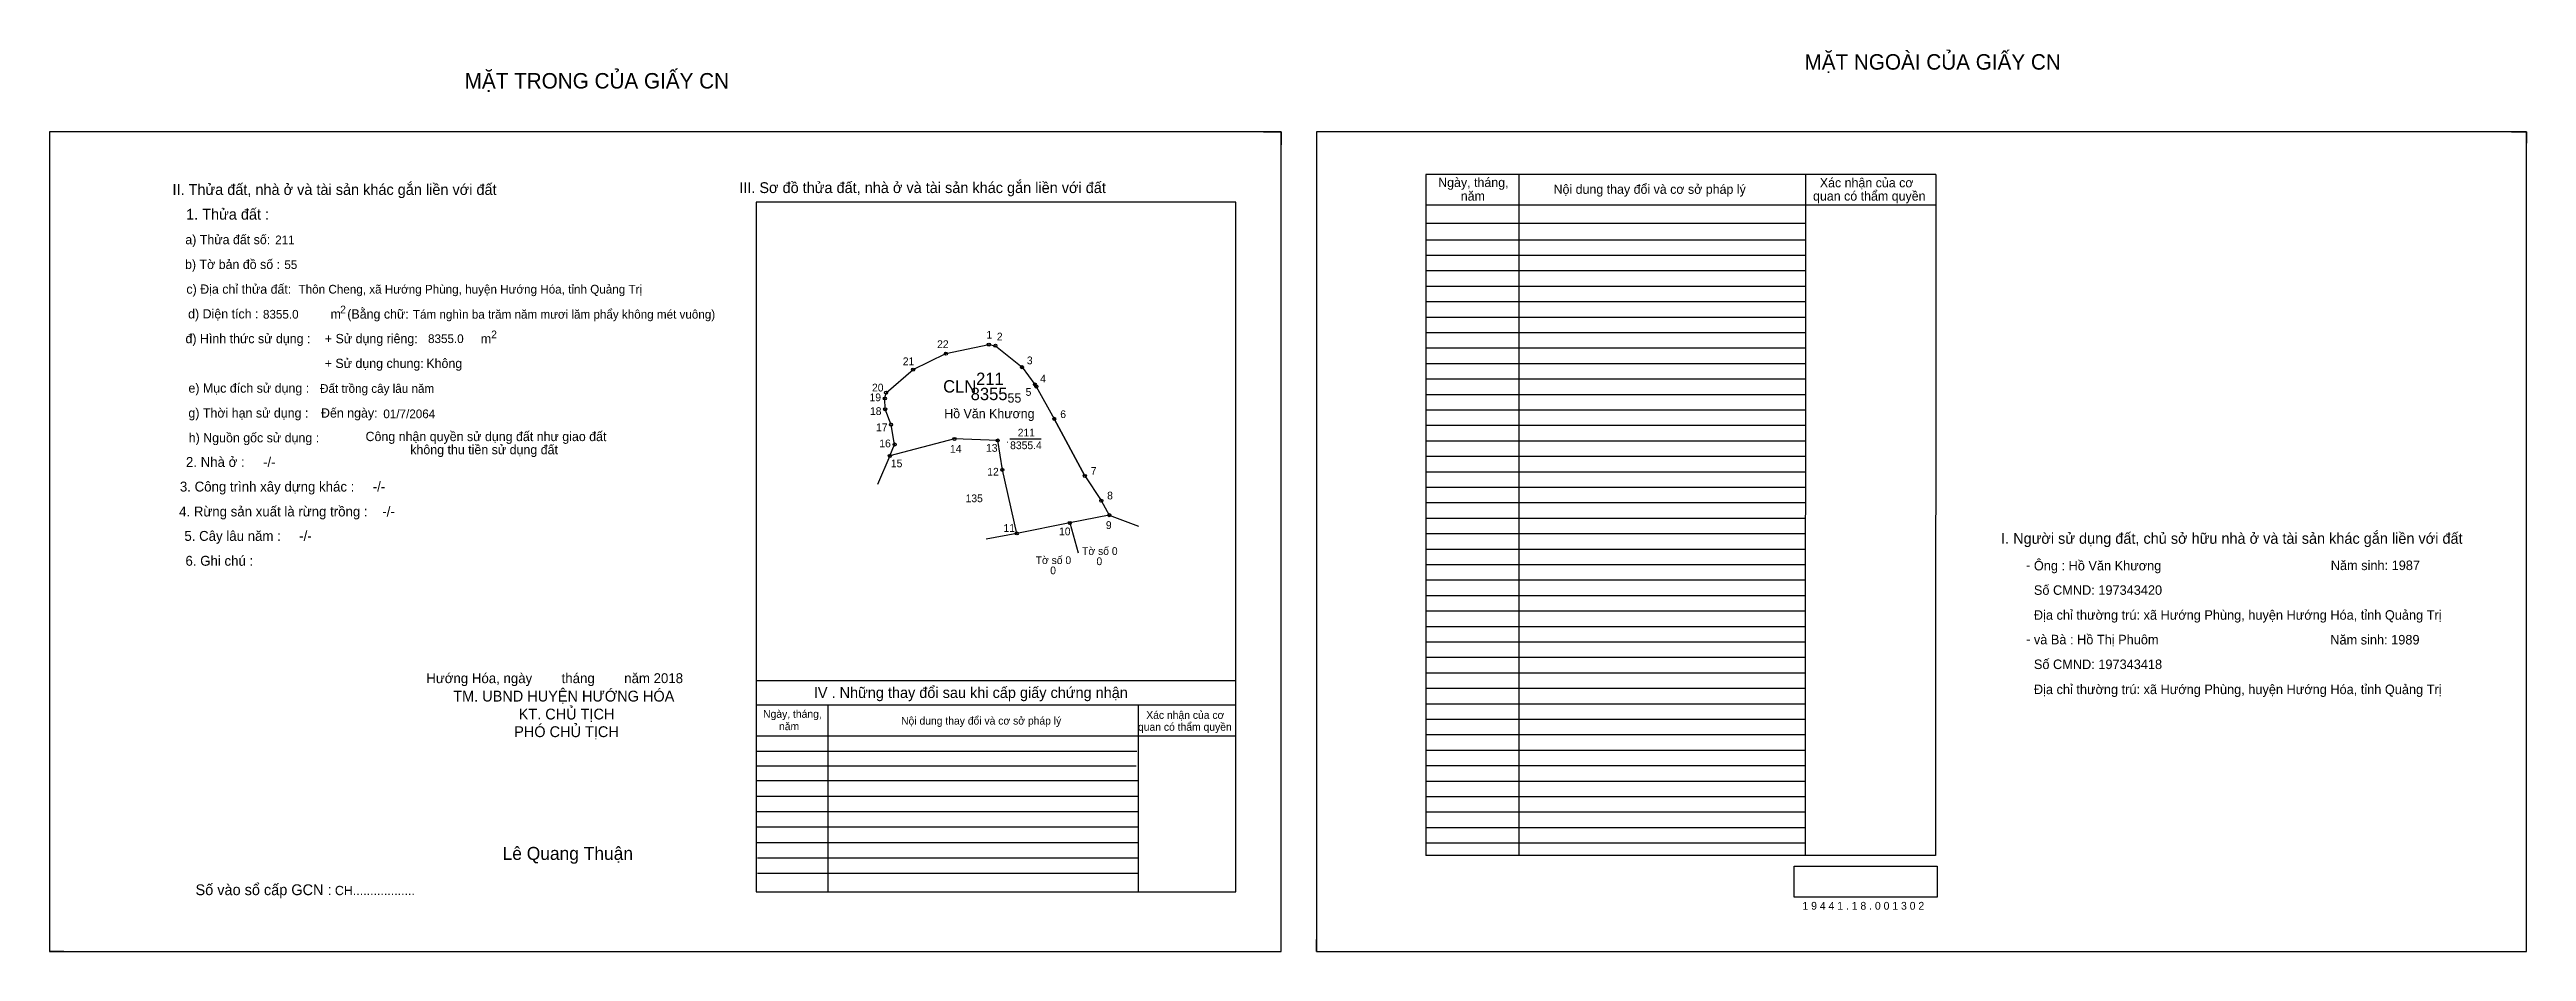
# Model space of a CAD drawing. Extents: x 531453 to 534964, y 1847953 to 1848625.
# Drawn here: x 533363 to 534964, y 1848042 to 1848625 of the extents above.
import ezdxf

# ---------------------------------------------------------------- set-up
doc = ezdxf.new("R2010")
doc.units = 0
for name, color, linetype in [('Default', 7, 'Continuous'), ('Level 10', 7, 'Continuous'), ('Level 11', 7, 'Continuous'), ('Level 13', 7, 'Continuous'), ('Level 2', 7, 'Continuous'), ('Level 27', 7, 'Continuous'), ('Level 3', 7, 'Continuous'), ('Level 36', 7, 'Continuous'), ('Level 4', 7, 'Continuous'), ('Level 5', 7, 'Continuous'), ('Level 55', 7, 'Continuous'), ('Level 6', 7, 'Continuous'), ('Level 7', 7, 'Continuous'), ('Level 8', 7, 'Continuous'), ('Level 9', 7, 'Continuous')]:
    doc.layers.add(name, color=color, linetype=linetype)

msp = doc.modelspace()

# ---------------------------------------------------------------- linework, layer by layer
at = {"layer": 'Level 10'}
for p, q in [((534147.8, 1848571.6), (534159.2, 1848571.6)), ((534159.2, 1848571.6), (534159.2, 1848563.2)), ((534954.6, 1848571.6), (534964.2, 1848571.6)), ((534964.2, 1848571.6), (534964.2, 1848564.2)), ((533921.3, 1848417.8), (533942.5, 1848428.2)), ((533942.5, 1848428.2), (533970.2, 1848434)), ((533970.2, 1848434), (533974.5, 1848433.3)), ((533903.2, 1848392.2), (533903, 1848399.2)), ((534032.3, 1848349.1), (534012.5, 1848386)), ((534048.1, 1848323.7), (534022.6, 1848318.7)), ((533363, 1848049.4), (533363, 1848041.6)), ((533372.2, 1848041.6), (533363, 1848041.6)), ((534182, 1848041.6), (534182, 1848049.4)), ((534182, 1848041.6), (534189, 1848041.6))]:
    msp.add_line(p, q, dxfattribs=at)
for points in [[(533363, 1848041.6), (534159.2, 1848041.6), (534159.2, 1848571.6), (533363, 1848571.6)], [(534182, 1848041.6), (534964.2, 1848041.6), (534964.2, 1848571.6), (534182, 1848571.6)], [(533991.7, 1848419.4), (534000, 1848408.2), (534000.9, 1848406.9), (534012.5, 1848386), (534032.3, 1848349.1), (534042.9, 1848333.1), (534048.1, 1848323.7), (534022.6, 1848318.7), (533988.3, 1848311.9), (533979, 1848353), (533976, 1848372), (533948, 1848373), (533906.2, 1848362), (533909.3, 1848369.4), (533907, 1848382.2), (533903.2, 1848392.2), (533903, 1848399.2), (533903.8, 1848402.9), (533921.3, 1848417.8), (533942.5, 1848428.2), (533970.2, 1848434), (533974.5, 1848433.3)]]:
    msp.add_lwpolyline(points, close=True, dxfattribs=at)
at = {"layer": 'Level 11'}
for centre in [(533942.5, 1848428.2), (533970.2, 1848434), (533974.5, 1848433.3), (533921.3, 1848417.8), (533991.7, 1848419.4), (533991.7, 1848419.4), (533903, 1848399.2), (533903.8, 1848402.9), (534000, 1848408.2), (534000.9, 1848406.9), (533903.2, 1848392.2), (533907, 1848382.2), (534012.5, 1848386), (533906.2, 1848362), (533909.3, 1848369.4), (533948, 1848373), (533976, 1848372), (533979, 1848353), (534032.3, 1848349.1), (534042.9, 1848333.1), (534022.6, 1848318.7), (534048.1, 1848323.7), (533988.3, 1848311.9)]:
    msp.add_circle(centre, 1, dxfattribs=at)
at = {"layer": 'Level 27'}
for p, q in [((533906.2, 1848362), (533898.3, 1848343.6)), ((534022.6, 1848318.7), (534027.9, 1848299.4)), ((534048.1, 1848323.7), (534066.9, 1848316.7)), ((533988.3, 1848311.9), (533968.6, 1848308.1))]:
    msp.add_line(p, q, dxfattribs=at)
at = {"layer": 'Level 6'}
msp.add_lwpolyline([(534490.9, 1848096.7), (534583.3, 1848096.7), (534583.3, 1848076.8), (534490.9, 1848076.8)], close=True, dxfattribs=at)
at = {"layer": 'Level 7'}
for p, q in [((534498, 1848501.6), (534252.8, 1848501.6)), ((534498, 1848491.6), (534252.8, 1848491.6)), ((534498, 1848481.6), (534252.8, 1848481.6)), ((534498, 1848471.6), (534252.8, 1848471.6)), ((534498, 1848461.6), (534252.8, 1848461.6)), ((534498, 1848451.6), (534252.8, 1848451.6)), ((534498, 1848441.6), (534252.8, 1848441.6)), ((534498, 1848431.6), (534252.8, 1848431.6)), ((534498, 1848421.6), (534252.8, 1848421.6)), ((534498, 1848411.6), (534252.8, 1848411.6)), ((534498, 1848401.6), (534252.8, 1848401.6)), ((534498, 1848391.6), (534252.8, 1848391.6)), ((534498, 1848381.6), (534252.8, 1848381.6)), ((534498, 1848371.6), (534252.8, 1848371.6)), ((534498, 1848361.6), (534252.8, 1848361.6)), ((534498, 1848351.6), (534252.8, 1848351.6)), ((534498, 1848341.6), (534252.8, 1848341.6)), ((534498, 1848331.6), (534252.8, 1848331.6)), ((534498, 1848321.6), (534252.8, 1848321.6)), ((534498, 1848311.6), (534252.8, 1848311.6)), ((534498, 1848301.6), (534252.8, 1848301.6)), ((534498, 1848291.6), (534252.8, 1848291.6)), ((534498, 1848281.6), (534252.8, 1848281.6)), ((534498, 1848271.6), (534252.8, 1848271.6)), ((534498, 1848261.6), (534252.8, 1848261.6)), ((534498, 1848251.6), (534252.8, 1848251.6)), ((534498, 1848241.6), (534252.8, 1848241.6)), ((534498, 1848231.6), (534252.8, 1848231.6)), ((534498, 1848221.6), (534252.8, 1848221.6)), ((534498, 1848211.6), (534252.8, 1848211.6)), ((534498, 1848201.6), (534252.8, 1848201.6)), ((534498, 1848191.6), (534252.8, 1848191.6)), ((534065.9, 1848170.9), (533819.8, 1848170.9)), ((534498, 1848181.6), (534252.8, 1848181.6)), ((534498, 1848171.6), (534252.8, 1848171.6)), ((534065.5, 1848161.4), (533819.8, 1848161.4)), ((534498, 1848161.6), (534252.8, 1848161.6)), ((534066.8, 1848151.9), (533819.8, 1848151.9)), ((534066.8, 1848141.9), (533819.8, 1848141.9)), ((534498, 1848151.6), (534252.8, 1848151.6)), ((534498, 1848141.6), (534252.8, 1848141.6)), ((534066.8, 1848131.9), (533819.8, 1848131.9)), ((534066.8, 1848121.9), (533819.8, 1848121.9)), ((534498, 1848131.6), (534252.8, 1848131.6)), ((534498, 1848121.6), (534252.8, 1848121.6)), ((534066.8, 1848111.9), (533819.8, 1848111.9)), ((534498, 1848111.6), (534252.8, 1848111.6)), ((534066.8, 1848101.9), (533820.6, 1848101.9)), ((534066.8, 1848091.9), (533820.6, 1848091.9))]:
    msp.add_line(p, q, dxfattribs=at)
at = {"layer": 'Level 8'}
for p, q in [((534582.4, 1848544.1), (534252.8, 1848544.1)), ((534252.8, 1848544.1), (534252.8, 1848103.6)), ((534312.8, 1848544.1), (534312.8, 1848103.6)), ((534498.1, 1848543.9), (534498, 1848103.6)), ((534582.4, 1848544.1), (534582.2, 1848103.6)), ((534129.8, 1848526.2), (533819.8, 1848526.2)), ((533819.8, 1848526.2), (533819.8, 1848080.2)), ((534129.8, 1848080.2), (534129.8, 1848526.2)), ((534582.4, 1848524.1), (534252.8, 1848524.1)), ((534498, 1848512.3), (534252.8, 1848512.3)), ((534129.8, 1848216.6), (533819.8, 1848216.6)), ((534129.8, 1848200.9), (533819.8, 1848200.9)), ((533866.1, 1848200.9), (533866.1, 1848080.2)), ((534066.8, 1848200.9), (534066.8, 1848080.2)), ((534129.8, 1848180.9), (533819.8, 1848180.9)), ((534582.2, 1848103.6), (534252.8, 1848103.6)), ((533819.8, 1848080.2), (534129.8, 1848080.2))]:
    msp.add_line(p, q, dxfattribs=at)
at = {"layer": 'Level 9'}
msp.add_line((533983.9, 1848373), (534004, 1848373), dxfattribs=at)

# ---------------------------------------------------------------- texts
at = {"layer": 'Default'}
for s, p in [('e) Mục đích sử dụng :', (533452.8, 1848402.9)), ('g) Thời hạn sử dụng :', (533452.8, 1848386.8)), ('Đến ngày:', (533538.5, 1848386.8)), ('h) Nguồn gốc sử dụng :', (533453, 1848370.8)), ('Công nhận quyền sử dụng đất như giao đất', (533567.3, 1848371.6)), ('không thu tiền sử dụng đất', (533596.2, 1848363.1))]:
    msp.add_text(s, height=6, dxfattribs=at).set_placement(p)
at = {"layer": 'Level 13'}
for s, p in [('211', (533988.9, 1848374.6)), ('.', (533981.4, 1848370.5)), ('8355.4', (533984, 1848366.4))]:
    msp.add_text(s, height=5, dxfattribs=at).set_placement(p)
at = {"layer": 'Level 2'}
msp.add_text('Hồ Văn Khương', height=6, dxfattribs=at).set_placement((533941.4, 1848386.4))
at = {"layer": 'Level 3'}
msp.add_text('CLN ', height=8, dxfattribs=at).set_placement((533940.7, 1848403))
at = {"layer": 'Level 36'}
for s, p in [('135', (533955.2, 1848332.1)), ('Tờ số 0', (534000.5, 1848292.1)), ('Tờ số 0', (534030.5, 1848298)), ('0', (534009.9, 1848285.5)), ('0', (534039.8, 1848291.4))]:
    msp.add_text(s, height=5, dxfattribs=at).set_placement(p)
at = {"layer": 'Level 4'}
msp.add_text('211', height=8, dxfattribs=at).set_placement((533962, 1848407.9))
at = {"layer": 'Level 5'}
msp.add_text('8355', height=8, dxfattribs=at).set_placement((533958.5, 1848398.1))
at = {"layer": 'Level 55'}
for s, height, p in [('22', 0.8, (533941.9, 1848428.2)), ('1', 0.8, (533970, 1848434)), ('2', 0.8, (533974.2, 1848433.3)), ('21', 0.8, (533920.8, 1848417.8)), ('3', 0.8, (533991.5, 1848419.4)), ('19', 0.8, (533902.4, 1848399.2)), ('20', 0.8, (533903.2, 1848402.9)), ('4', 0.8, (533999.7, 1848408.2)), ('5', 0.8, (534000.7, 1848406.9)), ('18', 0.8, (533902.6, 1848392.2)), ('17', 0.8, (533906.4, 1848382.2)), ('6', 0.8, (534012.2, 1848386)), ('15', 0.8, (533905.6, 1848362)), ('135', 0.22, (533905.9, 1848361.8)), ('16', 0.8, (533908.7, 1848369.4)), ('14', 0.8, (533947.4, 1848373)), ('135', 0.22, (533947.8, 1848372.8)), ('13', 0.8, (533975.5, 1848372)), ('135', 0.22, (533975.8, 1848371.8)), ('12', 0.8, (533978.4, 1848353)), ('135', 0.22, (533978.8, 1848352.8)), ('7', 0.8, (534032, 1848349.1)), ('8', 0.8, (534042.6, 1848333.1)), ('10', 0.8, (534022, 1848318.7)), ('0', 0.22, (534022.5, 1848318.4)), ('0', 0.22, (534022.5, 1848318.4)), ('0', 0.22, (534022.5, 1848318.4)), ('0', 0.22, (534022.5, 1848318.4)), ('9', 0.8, (534047.8, 1848323.7)), ('0', 0.22, (534048, 1848323.5)), ('0', 0.22, (534048, 1848323.5)), ('11', 0.8, (533987.8, 1848311.9)), ('135', 0.22, (533988, 1848311.7)), ('0', 0.22, (533988.2, 1848311.7)), ('0', 0.22, (533988.2, 1848311.7))]:
    msp.add_text(s, height=height, dxfattribs=at).set_placement(p)
at = {"layer": 'Level 6'}
for s, height, p in [('211', 5.63, (533508.9, 1848498.9)), ('55', 5.63, (533514.8, 1848482.9)), ('Thôn Cheng, xã Hướng Phùng, huyện Hướng Hóa, tỉnh Quảng Trị', 5.64, (533524, 1848467)), ('Tám nghìn ba trăm năm mươi lăm phẩy không mét vuông)', 5.632, (533597.9, 1848450.8)), ('8355.0', 5.63, (533501, 1848450.8)), ('8355.0', 5.63, (533607.7, 1848435)), ('Đất trồng cây lâu năm', 5.64, (533537.9, 1848402.8)), ('01/7/2064', 5.64, (533578.8, 1848386.4)), ('Ông : Hồ Văn Khương', 6.16, (534645.8, 1848288)), ('Năm sinh: 1987', 6.16, (534837.7, 1848288.2)), ('Số CMND: 197343420', 6.16, (534645.8, 1848272.2)), ('Địa chỉ thường trú: xã Hướng Phùng, huyện Hướng Hóa, tỉnh Quảng Trị', 6.16, (534645.8, 1848256.1)), ('và Bà : Hồ Thị Phuôm', 6.16, (534645.8, 1848240.2)), ('Năm sinh: 1989', 6.16, (534837.4, 1848240.1)), ('Số CMND: 197343418', 6.16, (534645.8, 1848224.2)), ('Địa chỉ thường trú: xã Hướng Phùng, huyện Hướng Hóa, tỉnh Quảng Trị', 6.16, (534645.8, 1848208)), ('1 9 4 4 1 . 1 8 . 0 0 1 3 0 2', 5.04, (534496.2, 1848068.6))]:
    msp.add_text(s, height=height, dxfattribs=at).set_placement(p)
at = {"layer": 'Level 7'}
for s, height, p in [('MẶT NGOÀI CỦA GIẤY CN', 10, (534497.5, 1848611.8)), ('MẶT TRONG CỦA GIẤY CN', 10, (533631.4, 1848599.6)), ('II. Thửa đất, nhà ở và tài sản khác gắn liền với đất', 7, (533442.5, 1848530.8)), ('III. Sơ đồ thửa đất, nhà ở và tài sản khác gắn liền với đất', 7, (533808.9, 1848532)), ('Ngày, tháng,', 6, (534260.7, 1848535.9)), ('Nội dung thay đổi và cơ sở pháp lý', 6, (534335.3, 1848531.5)), ('Xác nhận của cơ', 6, (534507.4, 1848535.7)), ('1. Thửa đất :', 7, (533451.3, 1848514.8)), ('năm', 6, (534275.3, 1848527.1)), (' quan có thẩm quyền', 6, (534500.8, 1848527.1)), ('a) Thửa đất số:', 6, (533450.8, 1848498.9)), ('b) Tờ bản đồ số :', 6, (533450.6, 1848482.9)), ('c) Địa chỉ thửa đất:', 6, (533451.5, 1848466.9)), ('d) Diện tích :', 6, (533452.6, 1848450.9)), ('2', 5, (533550.9, 1848454.2)), ('(Bằng chữ:', 6, (533555.5, 1848450.8)), ('đ) Hình thức sử dụng :', 6, (533450.9, 1848434.9)), ('+ Sử dụng riêng:', 6, (533541, 1848434.9)), ('m', 6, (533544.7, 1848450.8)), ('2', 5, (533648.5, 1848438.1)), ('+ Sử dụng chung:', 6, (533540.9, 1848418.9)), ('Không', 6, (533606.6, 1848418.9)), ('m', 6, (533641.8, 1848434.8)), ('55', 6, (533982.3, 1848396.5)), ('2. Nhà ở :     -/-', 6.4, (533451.2, 1848354.9)), ('3. Công trình xây dựng khác :     -/-', 6.4, (533447.3, 1848339)), ('4. Rừng sản xuất là rừng trồng :    -/-', 6.4, (533446.8, 1848322.9)), ('5. Cây lâu năm :     -/-', 6.4, (533450.2, 1848307.1)), ('I. Người sử dụng đất, chủ sở hữu nhà ở và tài sản khác gắn liền với đất', 7, (534624.6, 1848305.2)), ('6. Ghi chú :', 6.4, (533450.9, 1848291)), ('-', 6.4, (534640.7, 1848288.2)), ('-', 6.4, (534640.8, 1848240.4)), ('Hướng Hóa, ngày        tháng        năm 2018', 6.4, (533606.6, 1848215.1)), ('TM. UBND HUYỆN HƯỚNG HÓA', 7, (533624, 1848203.2)), ('IV . Những thay đổi sau khi cấp giấy chứng nhận', 7, (533857.1, 1848205.5)), ('PHÓ CHỦ TỊCH', 7, (533663.4, 1848180.2)), ('KT. CHỦ TỊCH', 7, (533666.3, 1848191.6)), ('Ngày, tháng,', 5, (533824.3, 1848192.7)), ('năm', 5, (533834.6, 1848184.7)), ('Nội dung thay đổi và cơ sở pháp lý', 5, (533913.5, 1848188.3)), (' quan có thẩm quyền', 5, (534064.8, 1848184.3)), ('Xác nhận của cơ', 5, (534072, 1848192)), ('Lê Quang Thuận', 8.4, (533655.9, 1848100.8)), ('Số vào sổ cấp GCN :', 7, (533457.4, 1848078)), ('CH..................', 6, (533547.5, 1848078))]:
    msp.add_text(s, height=height, dxfattribs=at).set_placement(p)
at = {"layer": 'Level 9'}
for s, p in [('1', (533968.7, 1848437.9)), ('2', (533975.4, 1848436.7)), ('21', (533914.6, 1848420.7)), ('22', (533936.8, 1848431.8)), ('3', (533994.8, 1848421.3)), ('4', (534003.4, 1848409.5)), ('19', (533893.1, 1848397.4)), ('18', (533893.4, 1848388.5)), ('20', (533894.7, 1848403.7)), ('5', (533994, 1848400.9)), ('17', (533897.3, 1848378)), ('6', (534016.4, 1848386.5)), ('16', (533899.4, 1848367.6)), ('14', (533945.1, 1848364.1)), ('13', (533968.4, 1848364.7)), ('15', (533906.9, 1848354.7)), ('12', (533969.2, 1848349.3)), ('7', (534036.1, 1848349.8)), ('8', (534046.7, 1848333.9)), ('11', (533979.7, 1848312.9)), ('10', (534015.6, 1848310.7)), ('9', (534045.9, 1848314.8))]:
    msp.add_text(s, height=5, dxfattribs=at).set_placement(p)

doc.saveas('drawing.dxf')
